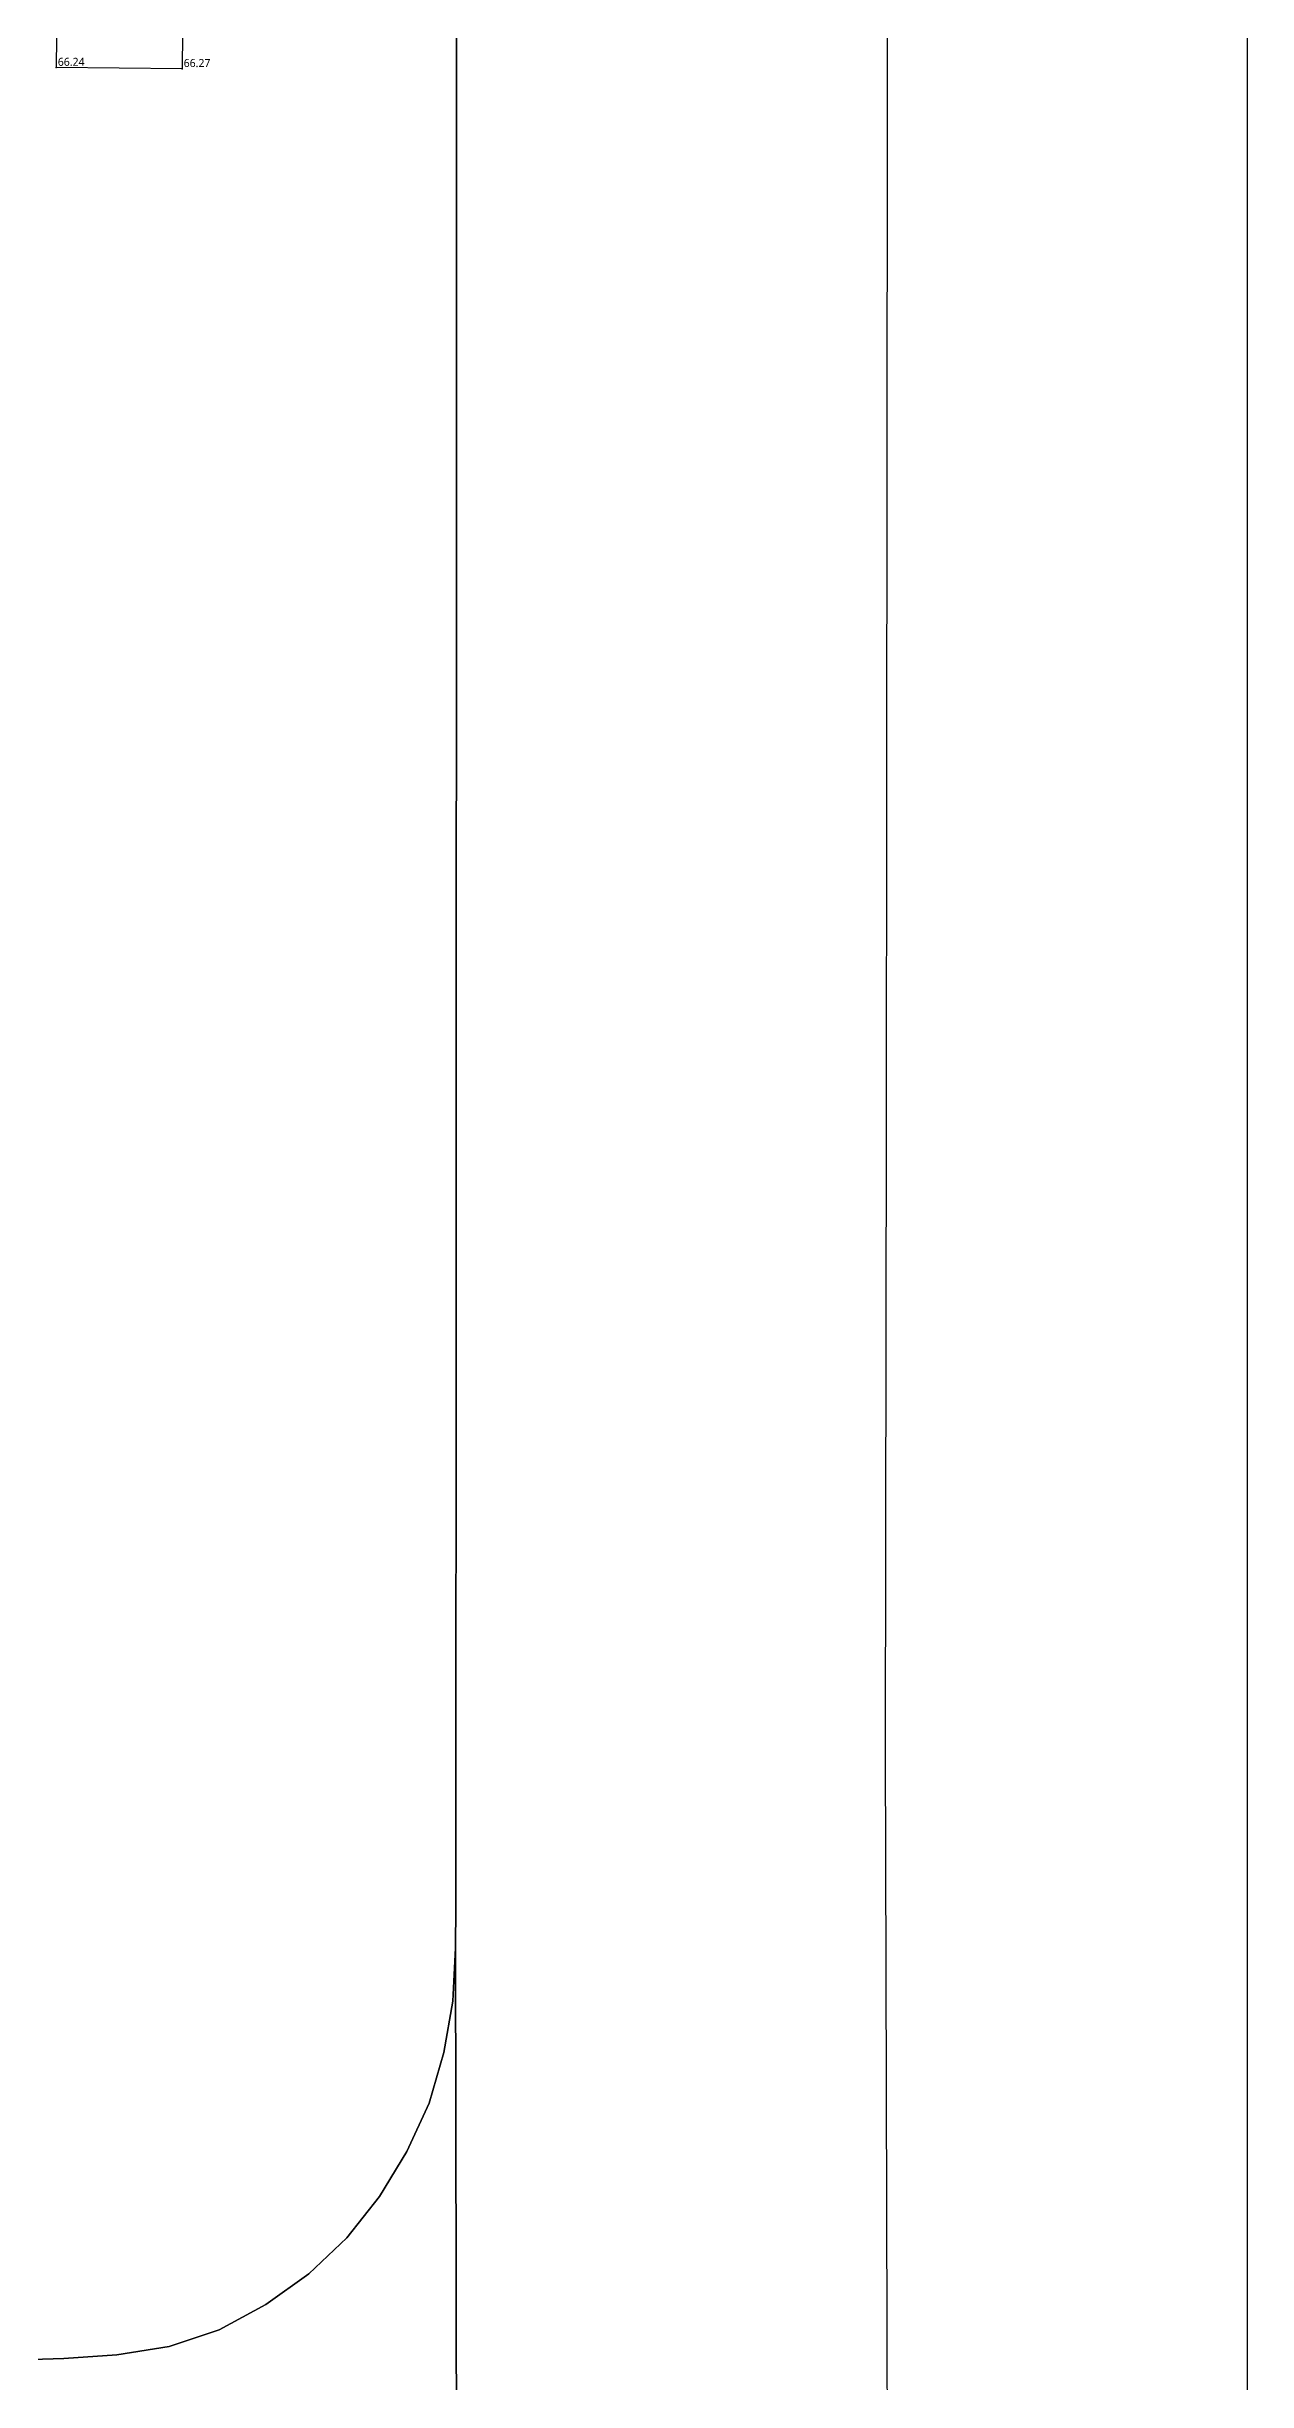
# Model space of a CAD drawing. Header units: millimetres. Extents: x 40342638 to 40753138, y 494620 to 782620.
# Drawn here: x 40708113 to 40753138, y 572048 to 659581 of the extents above; entities that cross this region are included whole.
import ezdxf

# ---------------------------------------------------------------- set-up
doc = ezdxf.new("R2010")
doc.units = ezdxf.units.MM
doc.header["$LTSCALE"] = 1000
doc.header["$MEASUREMENT"] = 0
doc.header["$PDSIZE"] = -10
doc.layers.get('Defpoints').update_dxf_attribs({"color": 161, "linetype": 'CONTINUOUS'})
for name, color, linetype in [('건물', 5, 'CONTINUOUS'), ('지반고', 7, 'CONTINUOUS'), ('지적선', 197, 'CONTINUOUS'), ('포인트', 7, 'CONTINUOUS')]:
    doc.layers.add(name, color=color, linetype=linetype)
doc.styles.add('나눔바른고딕', font='NanumBarunGothic.ttf')

msp = doc.modelspace()

# ---------------------------------------------------------------- linework, layer by layer
at = {"layer": 'Defpoints'}
msp.add_lwpolyline([(40753138, 494620), (40342638, 494620), (40342638, 782620), (40753138, 782620)], close=True, dxfattribs=at)
at = {"layer": '건물'}
for p, q in [((40713439, 683997, 66266), (40713192, 658750, 66272)), ((40708483, 659939, 66263), (40708472, 658796, 66240)), ((40713192, 658750, 66272), (40708472, 658796, 66240))]:
    msp.add_line(p, q, dxfattribs=at)
at = {"layer": '지적선', "flags": 128}
for points in [[(40723489, 680717), (40723465, 614828), (40723458, 589843), (40723449, 588305), (40723342, 586306), (40723012, 584372), (40722459, 582473), (40721624, 580662), (40720590, 578973), (40719363, 577428), (40717939, 576083), (40716333, 574925), (40714585, 573984), (40712712, 573355), (40710747, 573046), (40708750, 572898), (40706755, 572842), (40660628, 572887), (40660628, 572887), (40660643, 695428)], [(40739654, 681517), (40739591, 619262), (40739561, 595644), (40739577, 587473), (40739674, 556052), (40723510, 556343), (40723449, 588305), (40723458, 589843), (40723465, 614828), (40723489, 680717)], [(40452108, 572872), (40660628, 572887), (40706755, 572842), (40708750, 572898), (40710747, 573046), (40712712, 573355), (40714585, 573984), (40716333, 574925), (40717939, 576083), (40719363, 577428), (40720590, 578973), (40721624, 580662), (40722459, 582473), (40723012, 584372), (40723342, 586306), (40723449, 588305), (40723510, 556343), (40703464, 556707), (40700452, 556813), (40695949, 556846), (40690829, 556889), (40679847, 556829), (40678288, 556829), (40562301, 556873)]]:
    msp.add_lwpolyline(points, dxfattribs=at)
at = {"layer": '포인트'}
for p in [(40708472, 658796, 66240), (40713192, 658750, 66272)]:
    msp.add_point(p, dxfattribs=at)

# ---------------------------------------------------------------- texts
at = {"layer": '지반고', "style": '나눔바른고딕'}
for s, p in [('66.24', (40708532, 658864, 66240)), ('66.27', (40713252, 658818, 66272))]:
    msp.add_text(s, height=300, dxfattribs=at).set_placement(p)

doc.saveas('drawing.dxf')
